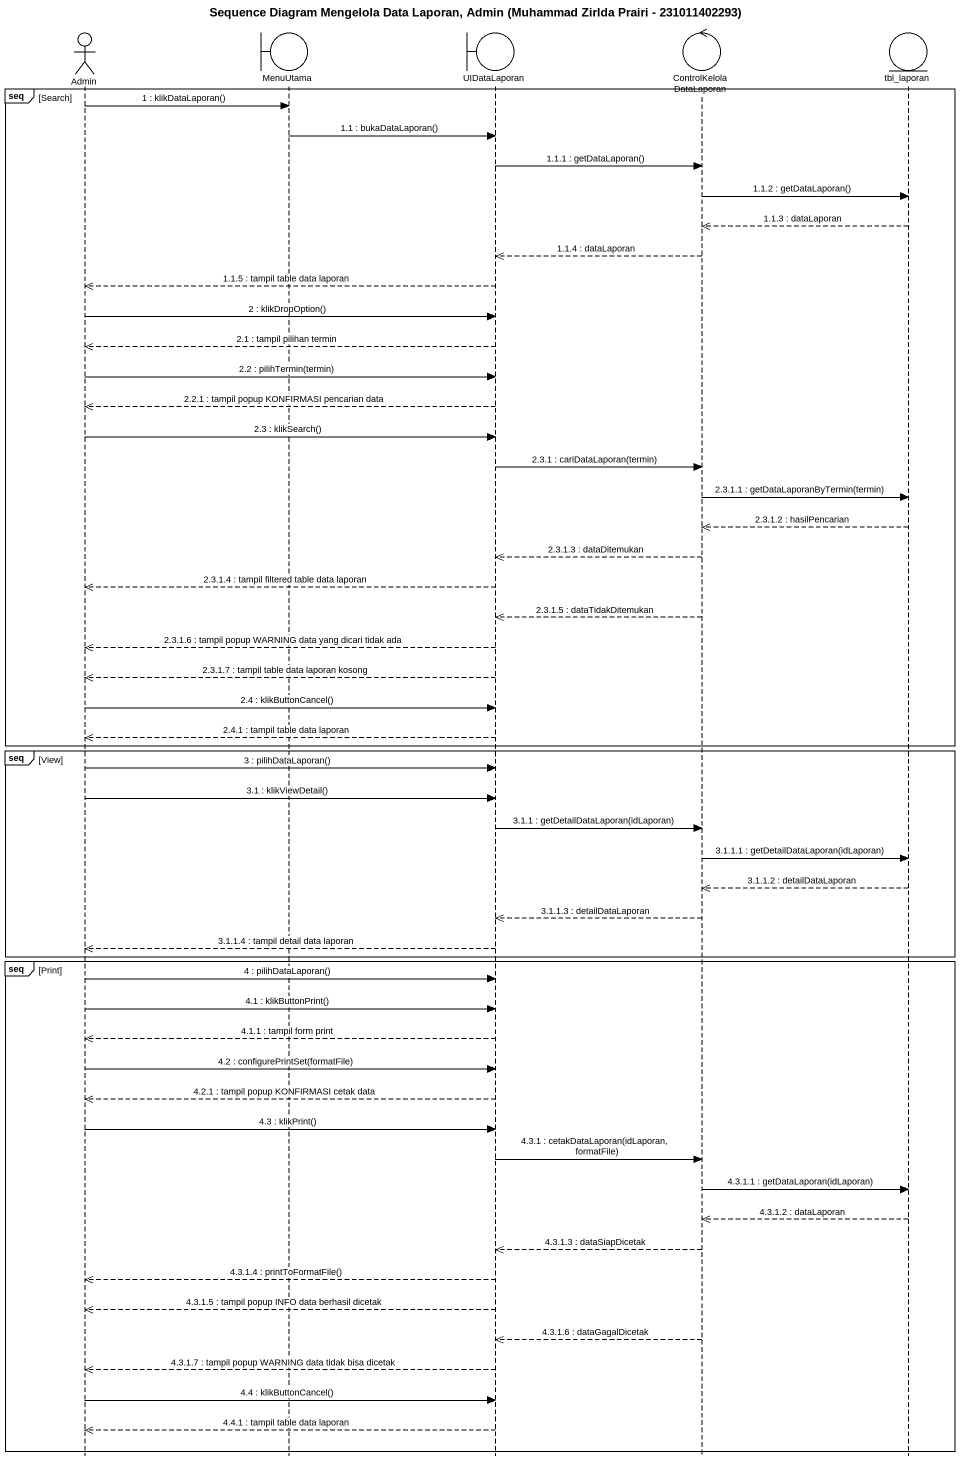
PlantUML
@startuml
title Sequence Diagram Mengelola Data Laporan, Admin (Muhammad Zirlda Prairi - 231011402293)
hide footbox
actor Admin
boundary MenuUtama
boundary UIDataLaporan
control ControlKelolaDataLaporan
entity tbl_laporan

group seq [Search]
  Admin -> MenuUtama : 1 : klikDataLaporan()
  MenuUtama -> UIDataLaporan : 1.1 : bukaDataLaporan()
  UIDataLaporan -> ControlKelolaDataLaporan : 1.1.1 : getDataLaporan()
  ControlKelolaDataLaporan -> tbl_laporan : 1.1.2 : getDataLaporan()
  tbl_laporan -->> ControlKelolaDataLaporan : 1.1.3 : dataLaporan
  ControlKelolaDataLaporan -->> UIDataLaporan : 1.1.4 : dataLaporan
  UIDataLaporan -->> Admin : 1.1.5 : tampil table data laporan
  Admin -> UIDataLaporan : 2 : klikDropOption()
  UIDataLaporan -->> Admin : 2.1 : tampil pilihan termin
  Admin -> UIDataLaporan : 2.2 : pilihTermin(termin)
  UIDataLaporan -->> Admin : 2.2.1 : tampil popup KONFIRMASI pencarian data
  Admin -> UIDataLaporan : 2.3 : klikSearch()
  UIDataLaporan -> ControlKelolaDataLaporan : 2.3.1 : cariDataLaporan(termin)
  ControlKelolaDataLaporan -> tbl_laporan : 2.3.1.1 : getDataLaporanByTermin(termin)
  tbl_laporan -->> ControlKelolaDataLaporan : 2.3.1.2 : hasilPencarian
  ControlKelolaDataLaporan -->> UIDataLaporan : 2.3.1.3 : dataDitemukan
  UIDataLaporan -->> Admin : 2.3.1.4 : tampil filtered table data laporan
  ControlKelolaDataLaporan -->> UIDataLaporan : 2.3.1.5 : dataTidakDitemukan
  UIDataLaporan -->> Admin : 2.3.1.6 : tampil popup WARNING data yang dicari tidak ada
  UIDataLaporan -->> Admin : 2.3.1.7 : tampil table data laporan kosong
  Admin -> UIDataLaporan : 2.4 : klikButtonCancel()
  UIDataLaporan -->> Admin : 2.4.1 : tampil table data laporan
end
group seq [View]
  Admin -> UIDataLaporan : 3 : pilihDataLaporan()
  Admin -> UIDataLaporan : 3.1 : klikViewDetail()
  UIDataLaporan -> ControlKelolaDataLaporan : 3.1.1 : getDetailDataLaporan(idLaporan)
  ControlKelolaDataLaporan -> tbl_laporan : 3.1.1.1 : getDetailDataLaporan(idLaporan)
  tbl_laporan -->> ControlKelolaDataLaporan : 3.1.1.2 : detailDataLaporan
  ControlKelolaDataLaporan -->> UIDataLaporan : 3.1.1.3 : detailDataLaporan
  UIDataLaporan -->> Admin : 3.1.1.4 : tampil detail data laporan
end
group seq [Print]
  Admin -> UIDataLaporan : 4 : pilihDataLaporan()
  Admin -> UIDataLaporan : 4.1 : klikButtonPrint()
  UIDataLaporan -->> Admin : 4.1.1 : tampil form print
  Admin -> UIDataLaporan : 4.2 : configurePrintSet(formatFile)
  UIDataLaporan -->> Admin : 4.2.1 : tampil popup KONFIRMASI cetak data
  Admin -> UIDataLaporan : 4.3 : klikPrint()
  UIDataLaporan -> ControlKelolaDataLaporan : 4.3.1 : cetakDataLaporan(idLaporan, formatFile)
  ControlKelolaDataLaporan -> tbl_laporan : 4.3.1.1 : getDataLaporan(idLaporan)
  tbl_laporan -->> ControlKelolaDataLaporan : 4.3.1.2 : dataLaporan
  ControlKelolaDataLaporan -->> UIDataLaporan : 4.3.1.3 : dataSiapDicetak
  UIDataLaporan -->> Admin : 4.3.1.4 : printToFormatFile()
  UIDataLaporan -->> Admin : 4.3.1.5 : tampil popup INFO data berhasil dicetak
  ControlKelolaDataLaporan -->> UIDataLaporan : 4.3.1.6 : dataGagalDicetak
  UIDataLaporan -->> Admin : 4.3.1.7 : tampil popup WARNING data tidak bisa dicetak
  Admin -> UIDataLaporan : 4.4 : klikButtonCancel()
  UIDataLaporan -->> Admin : 4.4.1 : tampil table data laporan
end
@enduml
